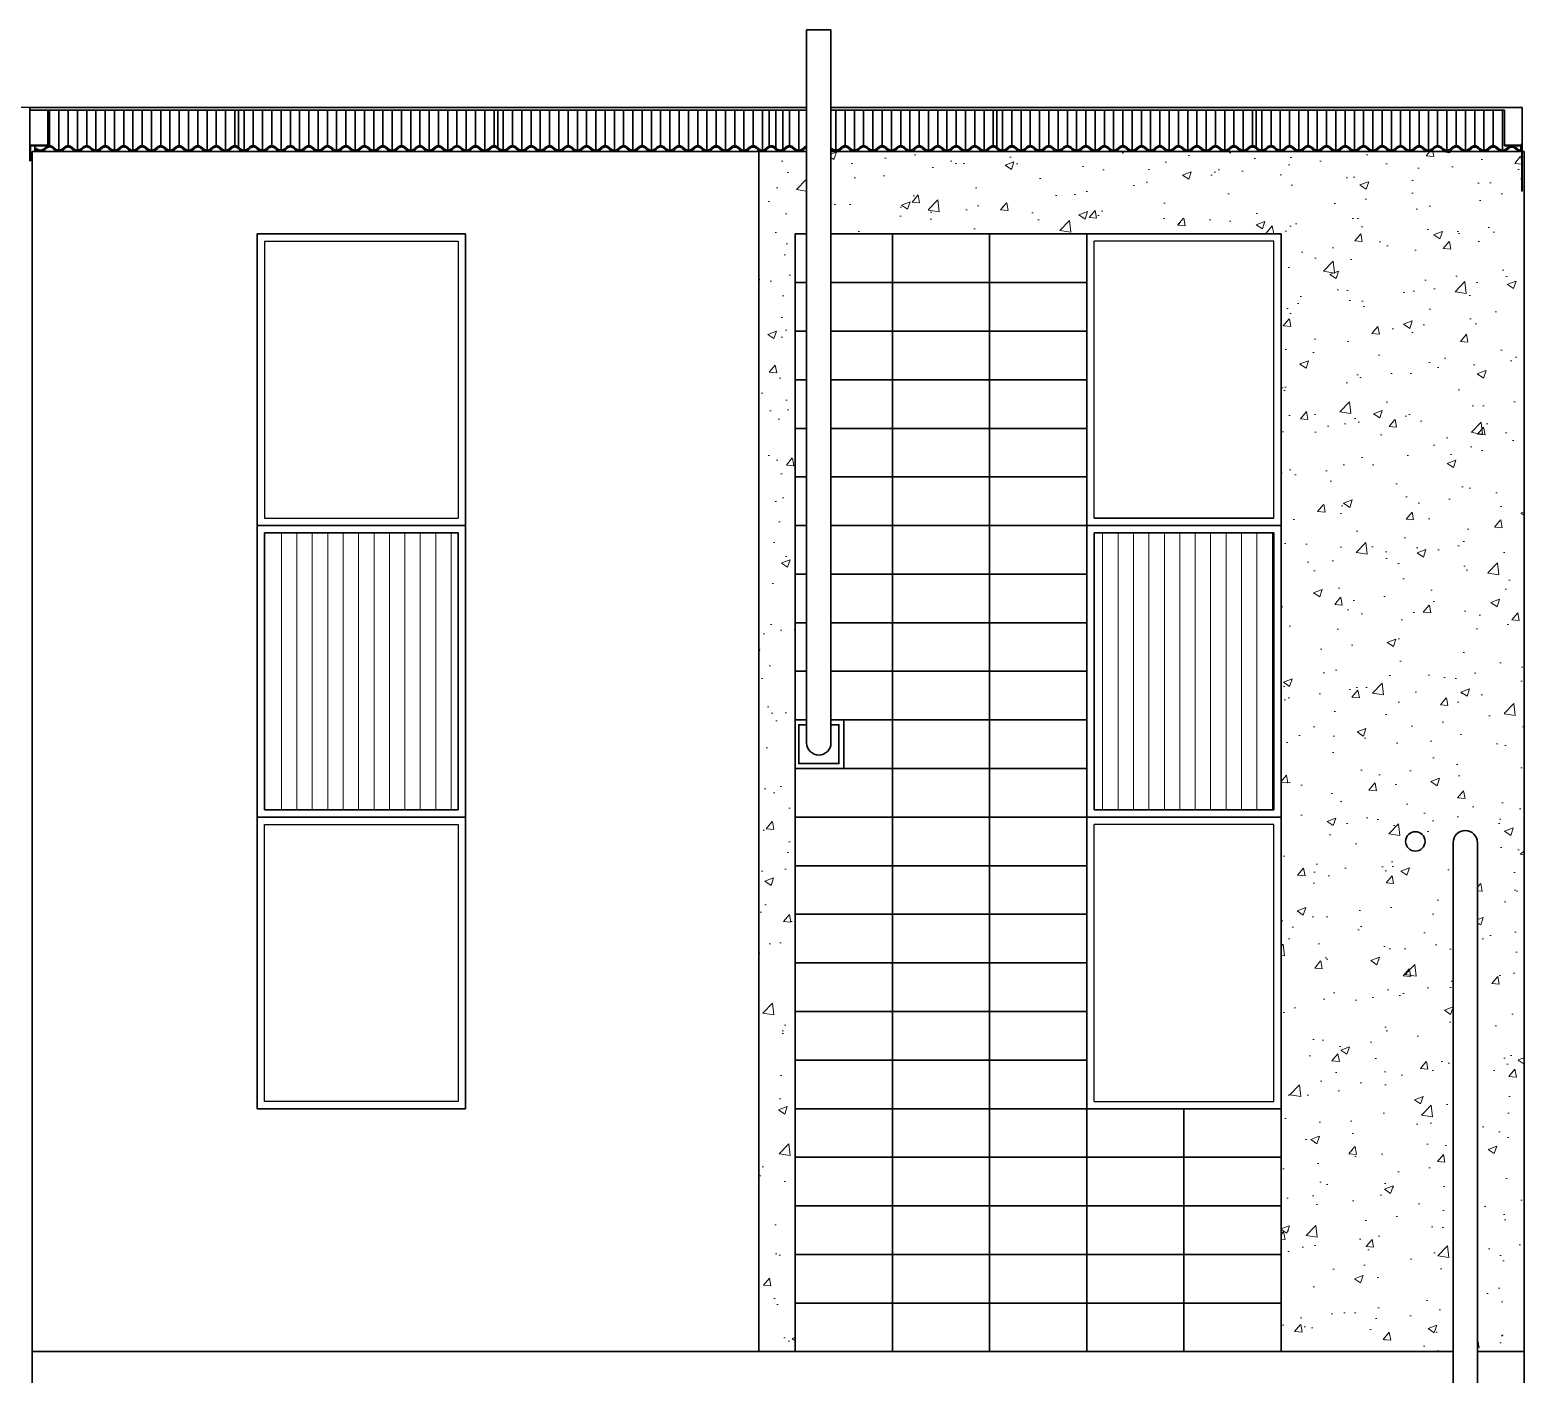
# Model space of a CAD drawing. Header units: metres. Extents: x -90 to 10476, y -9 to 23.
# Drawn here: x -41.54 to -35.39, y -5.54 to -0.01 of the extents above; entities that cross this region are included whole.
import ezdxf

# ---------------------------------------------------------------- set-up
doc = ezdxf.new("R2010")
doc.units = ezdxf.units.M
doc.header["$LTSCALE"] = 5
doc.header["$MEASUREMENT"] = 0
for name, color, linetype, lineweight in [('A-ANNO-NOTE', 7, 'Continuous', 35), ('A-ELEV-MBE1', 7, 'Continuous', 35), ('A-ELEV-PATT', 255, 'Continuous', 18), ('A-GLAZ-FULL', 4, 'Continuous', 25), ('A-SECT-MCUT', 7, 'Continuous', 35)]:
    doc.layers.add(name, color=color, linetype=linetype, lineweight=lineweight)
doc.layers.add('quote', color=3, linetype='Continuous')

msp = doc.modelspace()

# ---------------------------------------------------------------- hatches: boundary and pattern name
at = {"layer": 'A-ELEV-PATT'}
h = msp.add_hatch(dxfattribs=at)
h.set_pattern_fill('AR-CONC', color=256, scale=0.002, angle=180, style=0)
h.set_pattern_definition([(50, (-56.80757, -71.2479), (0.3643693, -0.0318782), [0.0381, -0.4191]), (355, (-56.80757, -71.2479), (-0.0704857, 0.3821133), [0.03048, -0.33528]), (100.451, (-56.7772, -71.25055), (0.293885, 0.3502334), [0.03238, -0.35618]), (46.1842, (-56.80757, -71.1463), (0.542158, -0.0840847), [0.05715, -0.62865]), (96.6356, (-56.7624, -71.1533), (0.4748085, 0.494851), [0.04857, -0.53427]), (351.184, (-56.8076, -71.1463), (0.474809, 0.4948502), [0.04572, -0.50292]), (21, (-56.75677, -71.1717), (0.3032298, -0.204531), [0.0381, -0.4191]), (326, (-56.75677, -71.1717), (0.123604, 0.368376), [0.03048, -0.33528]), (71.4514, (-56.7315, -71.18873), (0.426833, 0.1638457), [0.03238, -0.35618]), (37.5, (-56.80757, -71.24789), (0.0061772, 0.16911008), [0, -0.331216, 0, -0.34036, 0, -0.33655]), (7.5, (-56.80757, -71.24789), (0.13363933, 0.20036115), [0, -0.194056, 0, -0.323596, 0, -0.12827]), (327.5, (-56.92086, -71.24789), (0.2711812, -0.0114575), [0, -0.127, 0, -0.39624, 0, -0.52578]), (317.5, (-56.97166, -71.2479), (0.2962584, 0.050853), [0, -0.1651, 0, -0.263144, 0, -0.37338])])
h.paths.add_polyline_path([(-38.393, -1.2504), (-38.393, -1.0504), (-38.393, -0.8504), (-38.3456, -0.8504), (-38.3456, -0.5104), (-38.543, -0.5104), (-38.543, -0.5269), (-38.543, -5.4504), (-38.393, -5.4504), (-38.393, -5.2504), (-38.393, -5.0504), (-38.393, -4.8504), (-38.393, -4.6504), (-38.393, -4.4504), (-38.393, -4.2504), (-38.393, -4.0504), (-38.393, -3.8504), (-38.393, -3.6504), (-38.393, -3.4504), (-38.393, -3.2504), (-38.393, -3.0504), (-38.393, -2.8504), (-38.393, -2.6504), (-38.393, -2.4504), (-38.393, -2.2504), (-38.393, -2.0504), (-38.393, -1.8504), (-38.393, -1.6504), (-38.393, -1.4504)])
h.paths.add_polyline_path([(-35.393, -0.6522), (-35.393, -0.5104), (-38.2456, -0.5104), (-38.2456, -0.8504), (-37.993, -0.8504), (-37.593, -0.8504), (-37.193, -0.8504), (-36.693, -0.8504), (-36.393, -0.8504), (-36.393, -2.0504), (-36.393, -3.3004), (-36.393, -4.4504), (-36.393, -4.6504), (-36.393, -4.8504), (-36.393, -5.0504), (-36.393, -5.2504), (-36.393, -5.4504), (-35.6853, -5.4504), (-35.6853, -3.3057), (-35.5853, -3.3057), (-35.5853, -5.4504), (-35.393, -5.4504)])
h.paths.add_polyline_path([(-35.8005, -3.3504, -1), (-35.8805, -3.3504, -1)], flags=16)
h = msp.add_hatch(dxfattribs=at)
h.set_pattern_fill('ANSI31', color=256, scale=0.02, angle=405, style=0)
h.set_pattern_definition([(90, (-60.19202, -59.77164), (-0.0635, 4e-17), [])])
h.paths.add_polyline_path([(-40.5424, -3.2204), (-40.1024, -3.2204), (-39.8024, -3.2204), (-39.8024, -2.0804), (-40.102, -2.0804), (-40.5424, -2.0804)])
h = msp.add_hatch(dxfattribs=at)
h.set_pattern_fill('ANSI31', color=256, scale=0.02, angle=405, style=0)
h.set_pattern_definition([(90, (-56.812573, -59.77164), (-0.0635, 4e-17), [])])
h.paths.add_polyline_path([(-37.163, -3.2204), (-36.723, -3.2204), (-36.423, -3.2204), (-36.423, -2.0804), (-36.7226, -2.0804), (-37.163, -2.0804)])

# ---------------------------------------------------------------- linework, layer by layer
at = {"layer": 'A-ANNO-NOTE'}
for p, q in [((-38.5655, -0.3409), (-38.5654, -0.4874)), ((-38.5275, -0.3409), (-38.5275, -0.5054)), ((-38.4997, -0.3409), (-38.4997, -0.4885)), ((-41.522, -0.5104), (-41.522, -0.4873)), ((-41.5423, -0.5494), (-41.5398, -0.5494)), ((-41.533, -5.4504), (-41.533, -0.5104)), ((-41.522, -0.4994), (-41.5181, -0.4963)), ((-40.6069, -2.0504), (-40.6069, -0.8504)), ((-40.6069, -0.8504), (-39.7499, -0.8504)), ((-39.7499, -0.8504), (-39.7499, -2.0504)), ((-39.7499, -2.0504), (-40.6069, -2.0504)), ((-40.6069, -2.0504), (-40.6069, -3.2504)), ((-40.5769, -2.0804), (-39.7799, -2.0804)), ((-40.5769, -3.2204), (-40.5769, -2.0804)), ((-39.7799, -2.0804), (-39.7799, -3.2204)), ((-39.7499, -2.0504), (-39.7499, -3.2504)), ((-40.6069, -3.2504), (-39.7499, -3.2504)), ((-40.6069, -4.4504), (-40.6069, -3.2504)), ((-39.7799, -3.2204), (-40.5769, -3.2204)), ((-39.7499, -3.2504), (-39.7499, -4.4504)), ((-39.7499, -4.4504), (-40.6069, -4.4504))]:
    msp.add_line(p, q, dxfattribs=at)
at = {"layer": 'A-ELEV-MBE1'}
for p, q in [((-38.3456, -0.0104), (-38.2456, -0.0104)), ((-38.3456, -0.0104), (-38.3456, -2.945)), ((-38.2456, -0.0104), (-38.2456, -2.945)), ((-41.4688, -0.3304), (-41.5423, -0.3304)), ((-41.5423, -0.5494), (-41.5423, -0.3304)), ((-41.5423, -0.3409), (-38.472, -0.3409)), ((-41.4688, -0.3304), (-38.619, -0.3304)), ((-41.4688, -0.4873), (-41.4688, -0.3409)), ((-41.461, -0.4873), (-41.461, -0.3409)), ((-41.4229, -0.5053), (-41.4229, -0.3409)), ((-41.3848, -0.4872), (-41.3848, -0.3409)), ((-41.3467, -0.5053), (-41.3467, -0.3409)), ((-41.3086, -0.4873), (-41.3086, -0.3409)), ((-41.2705, -0.5054), (-41.2705, -0.3409)), ((-41.2324, -0.4873), (-41.2324, -0.3409)), ((-41.1943, -0.5054), (-41.1943, -0.3409)), ((-41.1562, -0.4873), (-41.1562, -0.3409)), ((-41.1181, -0.5054), (-41.1181, -0.3409)), ((-41.08, -0.4873), (-41.08, -0.3409)), ((-41.0419, -0.5054), (-41.0419, -0.3409)), ((-41.0038, -0.4873), (-41.0038, -0.3409)), ((-40.9657, -0.5054), (-40.9657, -0.3409)), ((-40.9276, -0.4873), (-40.9276, -0.3409)), ((-40.8895, -0.5054), (-40.8895, -0.3409)), ((-40.8514, -0.4874), (-40.8514, -0.3409)), ((-40.8133, -0.5054), (-40.8133, -0.3409)), ((-40.7752, -0.4873), (-40.7752, -0.3409)), ((-40.7371, -0.5054), (-40.7371, -0.3409)), ((-40.699, -0.4873), (-40.699, -0.3409)), ((-40.6838, -0.4995), (-40.6838, -0.3409)), ((-40.6609, -0.5054), (-40.6609, -0.3409)), ((-40.6228, -0.4873), (-40.6228, -0.3409)), ((-40.6228, -0.4874), (-40.6228, -0.3582)), ((-40.5847, -0.5054), (-40.5847, -0.3409)), ((-40.5847, -0.5054), (-40.5847, -0.3582)), ((-40.5466, -0.4873), (-40.5466, -0.3409)), ((-40.5085, -0.5054), (-40.5085, -0.3409)), ((-40.4704, -0.4873), (-40.4704, -0.3409)), ((-40.4323, -0.5054), (-40.4323, -0.3409)), ((-40.3942, -0.4873), (-40.3942, -0.3409)), ((-40.3561, -0.5054), (-40.3561, -0.3409)), ((-40.318, -0.4873), (-40.318, -0.3409)), ((-40.2799, -0.5053), (-40.2799, -0.3409)), ((-40.2418, -0.4873), (-40.2418, -0.3409)), ((-40.2037, -0.5053), (-40.2037, -0.3409)), ((-40.1656, -0.4873), (-40.1656, -0.3409)), ((-40.1275, -0.5053), (-40.1275, -0.3409)), ((-40.0894, -0.4873), (-40.0894, -0.3409)), ((-40.0513, -0.5053), (-40.0513, -0.3409)), ((-40.0132, -0.4873), (-40.0132, -0.3409)), ((-39.9751, -0.5054), (-39.9751, -0.3409)), ((-39.937, -0.4874), (-39.937, -0.3409)), ((-39.8989, -0.5054), (-39.8989, -0.3409)), ((-39.8608, -0.4874), (-39.8608, -0.3409)), ((-39.8227, -0.5053), (-39.8227, -0.3409)), ((-39.7846, -0.4873), (-39.7846, -0.3409)), ((-39.7465, -0.5054), (-39.7465, -0.3409)), ((-39.7084, -0.4874), (-39.7084, -0.3409)), ((-39.6703, -0.5054), (-39.6703, -0.3409)), ((-39.6322, -0.4874), (-39.6322, -0.3409)), ((-39.617, -0.4995), (-39.617, -0.3409)), ((-39.5941, -0.5054), (-39.5941, -0.3409)), ((-39.556, -0.4873), (-39.556, -0.3409)), ((-39.5179, -0.5053), (-39.5179, -0.3409)), ((-39.4798, -0.4873), (-39.4798, -0.3409)), ((-39.4417, -0.5053), (-39.4417, -0.3409)), ((-39.4036, -0.4873), (-39.4036, -0.3409)), ((-39.3655, -0.5053), (-39.3655, -0.3409)), ((-39.3274, -0.4873), (-39.3274, -0.3409)), ((-39.2893, -0.5053), (-39.2893, -0.3409)), ((-39.2512, -0.4873), (-39.2512, -0.3409)), ((-39.2131, -0.5053), (-39.2131, -0.3409)), ((-39.175, -0.4873), (-39.175, -0.3409)), ((-39.1369, -0.5053), (-39.1369, -0.3409)), ((-39.0988, -0.4873), (-39.0988, -0.3409)), ((-39.0607, -0.5053), (-39.0607, -0.3409)), ((-39.0226, -0.4873), (-39.0226, -0.3409)), ((-38.9845, -0.5053), (-38.9845, -0.3409)), ((-38.9464, -0.4873), (-38.9464, -0.3409)), ((-38.9083, -0.5054), (-38.9083, -0.3409)), ((-38.8702, -0.4874), (-38.8702, -0.3409)), ((-38.8321, -0.5054), (-38.8321, -0.3409)), ((-38.794, -0.4874), (-38.794, -0.3409)), ((-38.7559, -0.5053), (-38.7559, -0.3409)), ((-38.7178, -0.4873), (-38.7178, -0.3409)), ((-38.6797, -0.5054), (-38.6797, -0.3409)), ((-38.6416, -0.4874), (-38.6416, -0.3409)), ((-38.619, -0.3304), (-38.5455, -0.3304)), ((-38.6035, -0.5054), (-38.6035, -0.3409)), ((-38.472, -0.3304), (-38.5455, -0.3304)), ((-38.482, -0.3304), (-38.3456, -0.3304)), ((-38.472, -0.3409), (-38.3456, -0.3409)), ((-38.472, -0.4963), (-38.472, -0.3409)), ((-38.4439, -0.5031), (-38.4439, -0.3409)), ((-38.4158, -0.4873), (-38.4158, -0.3409)), ((-38.3777, -0.5054), (-38.3777, -0.3409)), ((-38.2456, -0.3304), (-35.474, -0.3304)), ((-38.2456, -0.3409), (-35.474, -0.3409)), ((-38.2253, -0.5054), (-38.2253, -0.3409)), ((-38.1872, -0.4873), (-38.1872, -0.3409)), ((-38.1491, -0.5054), (-38.1491, -0.3409)), ((-38.111, -0.4873), (-38.111, -0.3409)), ((-38.0729, -0.5054), (-38.0729, -0.3409)), ((-38.0348, -0.4873), (-38.0348, -0.3409)), ((-37.9967, -0.5054), (-37.9967, -0.3409)), ((-37.9586, -0.4873), (-37.9586, -0.3409)), ((-37.9205, -0.5054), (-37.9205, -0.3409)), ((-37.8824, -0.4873), (-37.8824, -0.3409)), ((-37.8443, -0.5054), (-37.8443, -0.3409)), ((-37.8062, -0.4873), (-37.8062, -0.3409)), ((-37.7681, -0.5054), (-37.7681, -0.3409)), ((-37.73, -0.4874), (-37.73, -0.3409)), ((-37.6919, -0.5054), (-37.6919, -0.3409)), ((-37.6538, -0.4873), (-37.6538, -0.3409)), ((-37.6157, -0.5054), (-37.6157, -0.3409)), ((-37.5776, -0.4873), (-37.5776, -0.3409)), ((-37.5624, -0.4995), (-37.5624, -0.3409)), ((-37.5395, -0.5054), (-37.5395, -0.3409)), ((-37.5014, -0.4873), (-37.5014, -0.3409)), ((-37.5014, -0.4874), (-37.5014, -0.3582)), ((-37.4633, -0.5054), (-37.4633, -0.3409)), ((-37.4633, -0.5054), (-37.4633, -0.3582)), ((-37.4252, -0.4873), (-37.4252, -0.3409)), ((-37.3871, -0.5054), (-37.3871, -0.3409)), ((-37.349, -0.4873), (-37.349, -0.3409)), ((-37.3109, -0.5054), (-37.3109, -0.3409)), ((-37.2728, -0.4873), (-37.2728, -0.3409)), ((-37.2347, -0.5054), (-37.2347, -0.3409)), ((-37.1966, -0.4873), (-37.1966, -0.3409)), ((-37.1585, -0.5053), (-37.1585, -0.3409)), ((-37.1204, -0.4873), (-37.1204, -0.3409)), ((-37.0823, -0.5053), (-37.0823, -0.3409)), ((-37.0442, -0.4873), (-37.0442, -0.3409)), ((-37.0061, -0.5053), (-37.0061, -0.3409)), ((-36.968, -0.4873), (-36.968, -0.3409)), ((-36.9299, -0.5053), (-36.9299, -0.3409)), ((-36.8918, -0.4873), (-36.8918, -0.3409)), ((-36.8537, -0.5054), (-36.8537, -0.3409)), ((-36.8156, -0.4874), (-36.8156, -0.3409)), ((-36.7775, -0.5054), (-36.7775, -0.3409)), ((-36.7394, -0.4874), (-36.7394, -0.3409)), ((-36.7013, -0.5053), (-36.7013, -0.3409)), ((-36.6632, -0.4873), (-36.6632, -0.3409)), ((-36.6251, -0.5054), (-36.6251, -0.3409)), ((-36.587, -0.4874), (-36.587, -0.3409)), ((-36.5489, -0.5054), (-36.5489, -0.3409)), ((-36.5108, -0.4874), (-36.5108, -0.3409)), ((-36.4956, -0.4995), (-36.4956, -0.3409)), ((-36.4727, -0.5054), (-36.4727, -0.3409)), ((-36.4346, -0.4873), (-36.4346, -0.3409)), ((-36.3965, -0.5053), (-36.3965, -0.3409)), ((-36.3584, -0.4873), (-36.3584, -0.3409)), ((-36.3203, -0.5053), (-36.3203, -0.3409)), ((-36.2822, -0.4873), (-36.2822, -0.3409)), ((-36.2441, -0.5053), (-36.2441, -0.3409)), ((-36.206, -0.4873), (-36.206, -0.3409)), ((-36.1679, -0.5053), (-36.1679, -0.3409)), ((-36.1298, -0.4873), (-36.1298, -0.3409)), ((-36.0917, -0.5053), (-36.0917, -0.3409)), ((-36.0536, -0.4873), (-36.0536, -0.3409)), ((-36.0155, -0.5053), (-36.0155, -0.3409)), ((-35.9774, -0.4873), (-35.9774, -0.3409)), ((-35.9393, -0.5053), (-35.9393, -0.3409)), ((-35.9012, -0.4873), (-35.9012, -0.3409)), ((-35.8631, -0.5053), (-35.8631, -0.3409)), ((-35.825, -0.4873), (-35.825, -0.3409)), ((-35.7869, -0.5054), (-35.7869, -0.3409)), ((-35.7488, -0.4874), (-35.7488, -0.3409)), ((-35.7107, -0.5054), (-35.7107, -0.3409)), ((-35.6726, -0.4874), (-35.6726, -0.3409)), ((-35.6345, -0.5053), (-35.6345, -0.3409)), ((-35.5964, -0.4873), (-35.5964, -0.3409)), ((-35.5583, -0.5054), (-35.5583, -0.3409)), ((-35.5202, -0.4874), (-35.5202, -0.3409)), ((-35.4821, -0.5054), (-35.4821, -0.3409)), ((-35.474, -0.3304), (-35.4005, -0.3304)), ((-35.474, -0.4873), (-35.474, -0.3409)), ((-35.4005, -0.6748), (-35.4005, -0.3304)), ((-40.6609, -0.5054), (-40.6609, -0.3708)), ((-39.5941, -0.5053), (-39.5941, -0.3707)), ((-37.5395, -0.5054), (-37.5395, -0.3708)), ((-36.4727, -0.5053), (-36.4727, -0.3707)), ((-41.4688, -0.4848), (-41.5423, -0.4848)), ((-41.5398, -0.4873), (-41.5398, -0.5494)), ((-41.4788, -0.4873), (-41.5398, -0.4873)), ((-41.4788, -0.4873), (-41.4688, -0.4873)), ((-35.474, -0.4848), (-35.4005, -0.4848)), ((-35.474, -0.4873), (-35.403, -0.4873)), ((-35.4059, -0.5054), (-35.4059, -0.4873)), ((-35.403, -0.6748), (-35.403, -0.4773)), ((-41.3906, -0.5104), (-41.533, -0.5104)), ((-41.3906, -0.5104), (-41.533, -0.5104)), ((-38.543, -0.5104), (-41.3906, -0.5104)), ((-38.543, -0.5104), (-41.3906, -0.5104)), ((-38.543, -0.5104), (-41.3906, -0.5104)), ((-38.543, -0.5104), (-41.3906, -0.5104)), ((-40.6799, -0.4963), (-40.6838, -0.4994)), ((-40.5656, -0.4964), (-40.5618, -0.4996)), ((-39.6132, -0.4963), (-39.617, -0.4994)), ((-39.575, -0.4964), (-39.5712, -0.4996)), ((-38.3456, -0.5104), (-38.543, -0.5104)), ((-38.3456, -0.5104), (-38.543, -0.5104)), ((-35.393, -0.5104), (-38.2456, -0.5104)), ((-35.393, -0.5104), (-38.2456, -0.5104)), ((-35.403, -0.5104), (-38.2456, -0.5104)), ((-35.403, -0.5104), (-38.2456, -0.5104)), ((-37.5585, -0.4963), (-37.5624, -0.4994)), ((-37.4442, -0.4964), (-37.4404, -0.4996)), ((-36.4917, -0.4963), (-36.4956, -0.4994)), ((-36.4536, -0.4964), (-36.4498, -0.4996)), ((-35.4005, -0.6748), (-35.403, -0.6748)), ((-38.3456, -0.8504), (-38.393, -0.8504)), ((-38.3456, -0.8504), (-38.393, -0.8504)), ((-36.393, -0.8504), (-38.2456, -0.8504)), ((-37.193, -2.0504), (-37.193, -0.8504)), ((-36.693, -0.8504), (-37.193, -0.8504)), ((-37.193, -0.8504), (-36.693, -0.8504)), ((-36.693, -0.8504), (-36.393, -0.8504)), ((-36.393, -0.8504), (-36.693, -0.8504)), ((-36.393, -0.8504), (-36.393, -5.4504)), ((-36.393, -2.0504), (-36.393, -0.8504)), ((-38.393, -1.0504), (-38.393, -5.4504)), ((-38.3456, -1.0504), (-38.393, -1.0504)), ((-38.3456, -1.0504), (-38.393, -1.0504)), ((-37.193, -2.081), (-37.193, -1.0504)), ((-37.163, -2.0204), (-36.423, -2.0204)), ((-36.693, -2.0504), (-37.193, -2.0504)), ((-36.693, -2.0504), (-37.193, -2.0504)), ((-37.193, -3.3004), (-37.193, -2.081)), ((-37.1926, -2.0504), (-36.6926, -2.0504)), ((-37.163, -3.2204), (-37.163, -2.0804)), ((-37.163, -2.0804), (-36.7226, -2.0804)), ((-36.423, -2.0804), (-36.7226, -2.0804)), ((-36.693, -2.0504), (-36.393, -2.0504)), ((-36.693, -2.0504), (-36.393, -2.0504)), ((-36.393, -2.0504), (-36.6926, -2.0504)), ((-36.423, -3.2204), (-36.423, -2.0804)), ((-36.393, -3.3004), (-36.393, -2.0504)), ((-37.193, -3.2504), (-36.693, -3.2504)), ((-36.693, -3.2504), (-37.193, -3.2504)), ((-36.723, -3.2204), (-37.163, -3.2204)), ((-36.723, -3.2204), (-36.423, -3.2204)), ((-36.393, -3.2504), (-36.693, -3.2504)), ((-36.693, -3.2504), (-36.393, -3.2504)), ((-37.193, -4.4504), (-37.193, -3.3004)), ((-36.393, -4.4504), (-36.393, -3.3004)), ((-35.6853, -3.3557), (-35.6853, -7.9904)), ((-35.5853, -3.3557), (-35.5853, -7.9904)), ((-36.693, -4.4504), (-37.193, -4.4504)), ((-36.693, -4.4504), (-36.393, -4.4504)), ((-41.533, -5.4504), (-38.543, -5.4504))]:
    msp.add_line(p, q, dxfattribs=at)
for points in [[(-38.3456, -0.8504), (-38.393, -0.8504), (-38.393, -1.0504), (-38.3456, -1.0504)], [(-38.2456, -1.0504), (-37.993, -1.0504), (-37.993, -0.8504), (-38.2456, -0.8504)], [(-38.3456, -1.0504), (-38.393, -1.0504), (-38.393, -1.2504), (-38.3456, -1.2504)], [(-38.2456, -1.2504), (-37.993, -1.2504), (-37.993, -1.0504), (-38.2456, -1.0504)], [(-38.3456, -1.2504), (-38.393, -1.2504), (-38.393, -1.4504), (-38.3456, -1.4504)], [(-38.2456, -1.4504), (-37.993, -1.4504), (-37.993, -1.2504), (-38.2456, -1.2504)], [(-38.3456, -1.4504), (-38.393, -1.4504), (-38.393, -1.6504), (-38.3456, -1.6504)], [(-38.2456, -1.6504), (-37.993, -1.6504), (-37.993, -1.4504), (-38.2456, -1.4504)], [(-38.3456, -1.6504), (-38.393, -1.6504), (-38.393, -1.8504), (-38.3456, -1.8504)], [(-38.2456, -1.8504), (-37.993, -1.8504), (-37.993, -1.6504), (-38.2456, -1.6504)], [(-38.3456, -1.8504), (-38.393, -1.8504), (-38.393, -2.0504), (-38.3456, -2.0504)], [(-38.2456, -2.0504), (-37.993, -2.0504), (-37.993, -1.8504), (-38.2456, -1.8504)], [(-38.3456, -2.0504), (-38.393, -2.0504), (-38.393, -2.2504), (-38.3456, -2.2504)], [(-38.2456, -2.2504), (-37.993, -2.2504), (-37.993, -2.0504), (-38.2456, -2.0504)], [(-38.3456, -2.2504), (-38.393, -2.2504), (-38.393, -2.4504), (-38.3456, -2.4504)], [(-38.2456, -2.4504), (-37.993, -2.4504), (-37.993, -2.2504), (-38.2456, -2.2504)], [(-38.3456, -2.4504), (-38.393, -2.4504), (-38.393, -2.6504), (-38.3456, -2.6504)], [(-38.2456, -2.6504), (-37.993, -2.6504), (-37.993, -2.4504), (-38.2456, -2.4504)], [(-38.3456, -2.6504), (-38.393, -2.6504), (-38.393, -2.8504), (-38.3456, -2.8504)], [(-38.2456, -2.8504), (-37.993, -2.8504), (-37.993, -2.6504), (-38.2456, -2.6504)], [(-38.3456, -2.8504), (-38.393, -2.8504), (-38.393, -3.0504), (-37.993, -3.0504), (-37.993, -2.8504), (-38.2456, -2.8504)], [(-38.3456, -2.8704), (-38.378, -2.8704), (-38.378, -3.0304), (-38.213, -3.0304), (-38.213, -2.8704), (-38.2456, -2.8704)], [(-35.6853, -5.4504), (-38.543, -5.4504)], [(-35.393, -5.4504), (-35.5853, -5.4504)]]:
    msp.add_lwpolyline(points, dxfattribs=at)
for points in [[(-37.593, -0.8504), (-37.993, -0.8504), (-37.993, -1.0504), (-37.593, -1.0504)], [(-37.193, -0.8504), (-37.593, -0.8504), (-37.593, -1.0504), (-37.193, -1.0504)], [(-37.593, -1.0504), (-37.993, -1.0504), (-37.993, -1.2504), (-37.593, -1.2504)], [(-37.193, -1.0504), (-37.593, -1.0504), (-37.593, -1.2504), (-37.193, -1.2504)], [(-37.593, -1.2504), (-37.993, -1.2504), (-37.993, -1.4504), (-37.593, -1.4504)], [(-37.193, -1.2504), (-37.593, -1.2504), (-37.593, -1.4504), (-37.193, -1.4504)], [(-37.593, -1.4504), (-37.993, -1.4504), (-37.993, -1.6504), (-37.593, -1.6504)], [(-37.193, -1.4504), (-37.593, -1.4504), (-37.593, -1.6504), (-37.193, -1.6504)], [(-37.593, -1.6504), (-37.993, -1.6504), (-37.993, -1.8504), (-37.593, -1.8504)], [(-37.193, -1.6504), (-37.593, -1.6504), (-37.593, -1.8504), (-37.193, -1.8504)], [(-37.593, -1.8504), (-37.993, -1.8504), (-37.993, -2.0504), (-37.593, -2.0504)], [(-37.193, -1.8504), (-37.593, -1.8504), (-37.593, -2.0504), (-37.193, -2.0504)], [(-37.593, -2.0504), (-37.993, -2.0504), (-37.993, -2.2504), (-37.593, -2.2504)], [(-37.193, -2.0504), (-37.593, -2.0504), (-37.593, -2.2504), (-37.193, -2.2504)], [(-37.593, -2.2504), (-37.993, -2.2504), (-37.993, -2.4504), (-37.593, -2.4504)], [(-37.193, -2.2504), (-37.593, -2.2504), (-37.593, -2.4504), (-37.193, -2.4504)], [(-37.593, -2.4504), (-37.993, -2.4504), (-37.993, -2.6504), (-37.593, -2.6504)], [(-37.193, -2.4504), (-37.593, -2.4504), (-37.593, -2.6504), (-37.193, -2.6504)], [(-37.593, -2.6504), (-37.993, -2.6504), (-37.993, -2.8504), (-37.593, -2.8504)], [(-37.193, -2.6504), (-37.593, -2.6504), (-37.593, -2.8504), (-37.193, -2.8504)], [(-38.193, -3.0504), (-37.993, -3.0504), (-37.993, -2.8504), (-38.193, -2.8504)], [(-37.593, -2.8504), (-37.993, -2.8504), (-37.993, -3.0504), (-37.593, -3.0504)], [(-37.193, -2.8504), (-37.593, -2.8504), (-37.593, -3.0504), (-37.193, -3.0504)], [(-37.993, -3.0504), (-38.393, -3.0504), (-38.393, -3.2504), (-37.993, -3.2504)], [(-37.593, -3.0504), (-37.993, -3.0504), (-37.993, -3.2504), (-37.593, -3.2504)], [(-37.193, -3.0504), (-37.593, -3.0504), (-37.593, -3.2504), (-37.193, -3.2504)], [(-37.993, -3.2504), (-38.393, -3.2504), (-38.393, -3.4504), (-37.993, -3.4504)], [(-37.593, -3.2504), (-37.993, -3.2504), (-37.993, -3.4504), (-37.593, -3.4504)], [(-37.193, -3.2504), (-37.593, -3.2504), (-37.593, -3.4504), (-37.193, -3.4504)], [(-37.993, -3.4504), (-38.393, -3.4504), (-38.393, -3.6504), (-37.993, -3.6504)], [(-37.593, -3.4504), (-37.993, -3.4504), (-37.993, -3.6504), (-37.593, -3.6504)], [(-37.193, -3.4504), (-37.593, -3.4504), (-37.593, -3.6504), (-37.193, -3.6504)], [(-37.993, -3.6504), (-38.393, -3.6504), (-38.393, -3.8504), (-37.993, -3.8504)], [(-37.593, -3.6504), (-37.993, -3.6504), (-37.993, -3.8504), (-37.593, -3.8504)], [(-37.193, -3.6504), (-37.593, -3.6504), (-37.593, -3.8504), (-37.193, -3.8504)], [(-37.993, -3.8504), (-38.393, -3.8504), (-38.393, -4.0504), (-37.993, -4.0504)], [(-37.593, -3.8504), (-37.993, -3.8504), (-37.993, -4.0504), (-37.593, -4.0504)], [(-37.193, -3.8504), (-37.593, -3.8504), (-37.593, -4.0504), (-37.193, -4.0504)], [(-37.993, -4.0504), (-38.393, -4.0504), (-38.393, -4.2504), (-37.993, -4.2504)], [(-37.593, -4.0504), (-37.993, -4.0504), (-37.993, -4.2504), (-37.593, -4.2504)], [(-37.193, -4.0504), (-37.593, -4.0504), (-37.593, -4.2504), (-37.193, -4.2504)], [(-37.993, -4.2504), (-38.393, -4.2504), (-38.393, -4.4504), (-37.993, -4.4504)], [(-37.593, -4.2504), (-37.993, -4.2504), (-37.993, -4.4504), (-37.593, -4.4504)], [(-37.193, -4.2504), (-37.593, -4.2504), (-37.593, -4.4504), (-37.193, -4.4504)], [(-37.993, -4.4504), (-38.393, -4.4504), (-38.393, -4.6504), (-37.993, -4.6504)], [(-37.593, -4.4504), (-37.993, -4.4504), (-37.993, -4.6504), (-37.593, -4.6504)], [(-37.193, -4.4504), (-37.593, -4.4504), (-37.593, -4.6504), (-37.193, -4.6504)], [(-36.793, -4.4504), (-37.193, -4.4504), (-37.193, -4.6504), (-36.793, -4.6504)], [(-36.393, -4.4504), (-36.793, -4.4504), (-36.793, -4.6504), (-36.393, -4.6504)], [(-37.993, -4.6504), (-38.393, -4.6504), (-38.393, -4.8504), (-37.993, -4.8504)], [(-37.593, -4.6504), (-37.993, -4.6504), (-37.993, -4.8504), (-37.593, -4.8504)], [(-37.193, -4.6504), (-37.593, -4.6504), (-37.593, -4.8504), (-37.193, -4.8504)], [(-36.793, -4.6504), (-37.193, -4.6504), (-37.193, -4.8504), (-36.793, -4.8504)], [(-36.393, -4.6504), (-36.793, -4.6504), (-36.793, -4.8504), (-36.393, -4.8504)], [(-37.993, -4.8504), (-38.393, -4.8504), (-38.393, -5.0504), (-37.993, -5.0504)], [(-37.593, -4.8504), (-37.993, -4.8504), (-37.993, -5.0504), (-37.593, -5.0504)], [(-37.193, -4.8504), (-37.593, -4.8504), (-37.593, -5.0504), (-37.193, -5.0504)], [(-36.793, -4.8504), (-37.193, -4.8504), (-37.193, -5.0504), (-36.793, -5.0504)], [(-36.393, -4.8504), (-36.793, -4.8504), (-36.793, -5.0504), (-36.393, -5.0504)], [(-37.993, -5.0504), (-38.393, -5.0504), (-38.393, -5.2504), (-37.993, -5.2504)], [(-37.593, -5.0504), (-37.993, -5.0504), (-37.993, -5.2504), (-37.593, -5.2504)], [(-37.193, -5.0504), (-37.593, -5.0504), (-37.593, -5.2504), (-37.193, -5.2504)], [(-36.793, -5.0504), (-37.193, -5.0504), (-37.193, -5.2504), (-36.793, -5.2504)], [(-36.393, -5.0504), (-36.793, -5.0504), (-36.793, -5.2504), (-36.393, -5.2504)], [(-37.993, -5.2504), (-38.393, -5.2504), (-38.393, -5.4504), (-37.993, -5.4504)], [(-37.593, -5.2504), (-37.993, -5.2504), (-37.993, -5.4504), (-37.593, -5.4504)], [(-37.193, -5.2504), (-37.593, -5.2504), (-37.593, -5.4504), (-37.193, -5.4504)], [(-36.793, -5.2504), (-37.193, -5.2504), (-37.193, -5.4504), (-36.793, -5.4504)], [(-36.393, -5.2504), (-36.793, -5.2504), (-36.793, -5.4504), (-36.393, -5.4504)]]:
    msp.add_lwpolyline(points, close=True, dxfattribs=at)
msp.add_circle((-35.8405, -3.3504), 0.04, dxfattribs=at)
for centre, radius, start, end in [((-41.461, -0.5119), 0.0247, 39.41619, 140.56807), ((-41.3848, -0.5119), 0.0247, 39.41619, 140.56807), ((-41.3086, -0.512), 0.0247, 39.41619, 140.56807), ((-41.2324, -0.512), 0.0247, 39.41619, 140.56807), ((-41.1562, -0.512), 0.0247, 39.41619, 140.56807), ((-41.08, -0.512), 0.0247, 39.41619, 140.56807), ((-41.0038, -0.512), 0.0247, 39.41619, 140.56807), ((-40.9276, -0.512), 0.0247, 39.41619, 140.56807), ((-40.8514, -0.512), 0.0247, 39.41619, 140.56807), ((-40.7752, -0.512), 0.0247, 39.41619, 140.56807), ((-40.699, -0.512), 0.0247, 39.41619, 140.56807), ((-40.6228, -0.5119), 0.0247, 39.41619, 140.56807), ((-40.6228, -0.512), 0.0247, 39.41619, 140.56807), ((-40.5466, -0.5119), 0.0247, 39.41619, 140.56807), ((-40.4704, -0.5119), 0.0247, 39.41619, 140.56807), ((-40.3942, -0.512), 0.0247, 39.41619, 140.56807), ((-40.318, -0.512), 0.0247, 39.41619, 140.56807), ((-40.2418, -0.512), 0.0247, 39.41619, 140.56807), ((-40.1656, -0.512), 0.0247, 39.41619, 140.56807), ((-40.0894, -0.512), 0.0247, 39.41619, 140.56807), ((-40.0132, -0.512), 0.0247, 39.41619, 140.56807), ((-39.937, -0.512), 0.0247, 39.41619, 140.56807), ((-39.8608, -0.512), 0.0247, 39.41619, 140.56807), ((-39.7846, -0.512), 0.0247, 39.41619, 140.56807), ((-39.7084, -0.5121), 0.0247, 39.41619, 140.56807), ((-39.6322, -0.5121), 0.0247, 39.41619, 140.56807), ((-39.556, -0.5119), 0.0247, 39.41619, 140.56807), ((-39.4798, -0.512), 0.0247, 39.41619, 140.56807), ((-39.4036, -0.512), 0.0247, 39.41619, 140.56807), ((-39.3274, -0.512), 0.0247, 39.41619, 140.56807), ((-39.2512, -0.512), 0.0247, 39.41619, 140.56807), ((-39.175, -0.512), 0.0247, 39.41619, 140.56807), ((-39.0988, -0.512), 0.0247, 39.41619, 140.56807), ((-39.0226, -0.512), 0.0247, 39.41619, 140.56807), ((-38.9464, -0.512), 0.0247, 39.41619, 140.56807), ((-38.8702, -0.512), 0.0247, 39.41619, 140.56807), ((-38.794, -0.512), 0.0247, 39.41619, 140.56807), ((-38.7178, -0.5121), 0.0247, 39.41619, 140.56807), ((-38.6416, -0.5121), 0.0247, 39.41619, 140.56807), ((-38.5654, -0.5121), 0.0247, 39.41619, 140.56807), ((-38.492, -0.5119), 0.0247, 39.41619, 140.56807), ((-38.4158, -0.5119), 0.0247, 39.41619, 140.56807), ((-38.3396, -0.5119), 0.0247, 104.2165, 140.56807), ((-38.1872, -0.512), 0.0247, 39.41619, 140.56807), ((-38.111, -0.512), 0.0247, 39.41619, 140.56807), ((-38.0348, -0.512), 0.0247, 39.41619, 140.56807), ((-37.9586, -0.512), 0.0247, 39.41619, 140.56807), ((-37.8824, -0.512), 0.0247, 39.41619, 140.56807), ((-37.8062, -0.512), 0.0247, 39.41619, 140.56807), ((-37.73, -0.512), 0.0247, 39.41619, 140.56807), ((-37.6538, -0.512), 0.0247, 39.41619, 140.56807), ((-37.5776, -0.512), 0.0247, 39.41619, 140.56807), ((-37.5014, -0.5119), 0.0247, 39.41619, 140.56807), ((-37.5014, -0.512), 0.0247, 39.41619, 140.56807), ((-37.4252, -0.5119), 0.0247, 39.41619, 140.56807), ((-37.349, -0.5119), 0.0247, 39.41619, 140.56807), ((-37.2728, -0.512), 0.0247, 39.41619, 140.56807), ((-37.1966, -0.512), 0.0247, 39.41619, 140.56807), ((-37.1204, -0.512), 0.0247, 39.41619, 140.56807), ((-37.0442, -0.512), 0.0247, 39.41619, 140.56807), ((-36.968, -0.512), 0.0247, 39.41619, 140.56807), ((-36.8918, -0.512), 0.0247, 39.41619, 140.56807), ((-36.8156, -0.512), 0.0247, 39.41619, 140.56807), ((-36.7394, -0.512), 0.0247, 39.41619, 140.56807), ((-36.6632, -0.512), 0.0247, 39.41619, 140.56807), ((-36.587, -0.5121), 0.0247, 39.41619, 140.56807), ((-36.5108, -0.5121), 0.0247, 39.41619, 140.56807), ((-36.4346, -0.5119), 0.0247, 39.41619, 140.56807), ((-36.3584, -0.512), 0.0247, 39.41619, 140.56807), ((-36.2822, -0.512), 0.0247, 39.41619, 140.56807), ((-36.206, -0.512), 0.0247, 39.41619, 140.56807), ((-36.1298, -0.512), 0.0247, 39.41619, 140.56807), ((-36.0536, -0.512), 0.0247, 39.41619, 140.56807), ((-35.9774, -0.512), 0.0247, 39.41619, 140.56807), ((-35.9012, -0.512), 0.0247, 39.41619, 140.56807), ((-35.825, -0.512), 0.0247, 39.41619, 140.56807), ((-35.7488, -0.512), 0.0247, 39.41619, 140.56807), ((-35.6726, -0.512), 0.0247, 39.41619, 140.56807), ((-35.5964, -0.5121), 0.0247, 39.41619, 140.56807), ((-35.5202, -0.5121), 0.0247, 39.41619, 140.56807), ((-35.444, -0.5121), 0.0247, 39.41619, 140.56807), ((-41.4991, -0.4806), 0.0297, 219.41619, 320.56807), ((-41.4991, -0.4806), 0.0247, 219.41619, 320.56807), ((-41.461, -0.5119), 0.0197, 39.41619, 140.56807), ((-41.4229, -0.4806), 0.0297, 219.41619, 320.56807), ((-41.4229, -0.4806), 0.0247, 219.41619, 320.56807), ((-41.3848, -0.5119), 0.0197, 39.41619, 140.56807), ((-41.3467, -0.4806), 0.0297, 219.41619, 320.56807), ((-41.3467, -0.4806), 0.0247, 219.41619, 320.56807), ((-41.3086, -0.512), 0.0197, 39.41619, 140.56807), ((-41.2705, -0.4806), 0.0297, 219.41619, 320.56807), ((-41.2705, -0.4806), 0.0247, 219.41619, 320.56807), ((-41.2324, -0.512), 0.0197, 39.41619, 140.56807), ((-41.1943, -0.4806), 0.0297, 219.41619, 320.56807), ((-41.1943, -0.4806), 0.0247, 219.41619, 320.56807), ((-41.1562, -0.512), 0.0197, 39.41619, 140.56807), ((-41.1181, -0.4807), 0.0297, 219.41619, 320.56807), ((-41.1181, -0.4807), 0.0247, 219.41619, 320.56807), ((-41.08, -0.512), 0.0197, 39.41619, 140.56807), ((-41.0419, -0.4807), 0.0297, 219.41619, 320.56807), ((-41.0419, -0.4807), 0.0247, 219.41619, 320.56807), ((-41.0038, -0.512), 0.0197, 39.41619, 140.56807), ((-40.9657, -0.4807), 0.0297, 219.41619, 320.56807), ((-40.9657, -0.4807), 0.0247, 219.41619, 320.56807), ((-40.9276, -0.512), 0.0197, 39.41619, 140.56807), ((-40.8895, -0.4807), 0.0297, 219.41619, 320.56807), ((-40.8895, -0.4807), 0.0247, 219.41619, 320.56807), ((-40.8514, -0.512), 0.0197, 39.41619, 140.56807), ((-40.8133, -0.4807), 0.0297, 219.41619, 320.56807), ((-40.8133, -0.4807), 0.0247, 219.41619, 320.56807), ((-40.7752, -0.512), 0.0197, 39.41619, 140.56807), ((-40.7371, -0.4807), 0.0297, 219.41619, 320.56807), ((-40.7371, -0.4807), 0.0247, 219.41619, 320.56807), ((-40.699, -0.512), 0.0197, 39.41619, 140.56807), ((-40.6609, -0.4806), 0.0297, 219.41619, 320.56807), ((-40.6609, -0.4807), 0.0297, 219.41619, 320.56807), ((-40.6609, -0.4806), 0.0247, 219.41619, 320.56807), ((-40.6609, -0.4807), 0.0247, 219.41619, 320.56807), ((-40.6228, -0.5119), 0.0197, 39.41619, 140.56807), ((-40.6228, -0.512), 0.0197, 39.41619, 140.56807), ((-40.5847, -0.4806), 0.0297, 219.41619, 320.56807), ((-40.5847, -0.4807), 0.0297, 219.41619, 320.56807), ((-40.5847, -0.4806), 0.0247, 219.41619, 320.56807), ((-40.5847, -0.4807), 0.0247, 219.41619, 320.56807), ((-40.5466, -0.5119), 0.0197, 39.41619, 140.56807), ((-40.5085, -0.4806), 0.0297, 219.41619, 320.56807), ((-40.5085, -0.4806), 0.0247, 219.41619, 320.56807), ((-40.4704, -0.5119), 0.0197, 39.41619, 140.56807), ((-40.4323, -0.4806), 0.0297, 219.41619, 320.56807), ((-40.4323, -0.4806), 0.0247, 219.41619, 320.56807), ((-40.3942, -0.512), 0.0197, 39.41619, 140.56807), ((-40.3561, -0.4806), 0.0297, 219.41619, 320.56807), ((-40.3561, -0.4806), 0.0247, 219.41619, 320.56807), ((-40.318, -0.512), 0.0197, 39.41619, 140.56807), ((-40.2799, -0.4807), 0.0297, 219.41619, 320.56807), ((-40.2799, -0.4807), 0.0247, 219.41619, 320.56807), ((-40.2418, -0.512), 0.0197, 39.41619, 140.56807), ((-40.2037, -0.4807), 0.0297, 219.41619, 320.56807), ((-40.2037, -0.4807), 0.0247, 219.41619, 320.56807), ((-40.1656, -0.512), 0.0197, 39.41619, 140.56807), ((-40.1275, -0.4807), 0.0297, 219.41619, 320.56807), ((-40.1275, -0.4807), 0.0247, 219.41619, 320.56807), ((-40.0894, -0.512), 0.0197, 39.41619, 140.56807), ((-40.0513, -0.4807), 0.0297, 219.41619, 320.56807), ((-40.0513, -0.4807), 0.0247, 219.41619, 320.56807), ((-40.0132, -0.512), 0.0197, 39.41619, 140.56807), ((-39.9751, -0.4807), 0.0297, 219.41619, 320.56807), ((-39.9751, -0.4807), 0.0247, 219.41619, 320.56807), ((-39.937, -0.512), 0.0197, 39.41619, 140.56807), ((-39.8989, -0.4807), 0.0297, 219.41619, 320.56807), ((-39.8989, -0.4807), 0.0247, 219.41619, 320.56807), ((-39.8608, -0.512), 0.0197, 39.41619, 140.56807), ((-39.8227, -0.4807), 0.0297, 219.41619, 320.56807), ((-39.8227, -0.4807), 0.0247, 219.41619, 320.56807), ((-39.7846, -0.512), 0.0197, 39.41619, 140.56807), ((-39.7465, -0.4807), 0.0297, 219.41619, 320.56807), ((-39.7465, -0.4807), 0.0247, 219.41619, 320.56807), ((-39.7084, -0.5121), 0.0197, 39.41619, 140.56807), ((-39.6703, -0.4807), 0.0297, 219.41619, 320.56807), ((-39.6703, -0.4807), 0.0247, 219.41619, 320.56807), ((-39.6322, -0.5121), 0.0197, 39.41619, 140.56807), ((-39.5941, -0.4806), 0.0297, 219.41619, 320.56807), ((-39.5941, -0.4807), 0.0297, 219.41619, 320.56807), ((-39.5941, -0.4806), 0.0247, 219.41619, 320.56807), ((-39.5941, -0.4807), 0.0247, 219.41619, 320.56807), ((-39.556, -0.5119), 0.0197, 39.41619, 140.56807), ((-39.5179, -0.4806), 0.0297, 219.41619, 320.56807), ((-39.5179, -0.4806), 0.0247, 219.41619, 320.56807), ((-39.4798, -0.512), 0.0197, 39.41619, 140.56807), ((-39.4417, -0.4806), 0.0297, 219.41619, 320.56807), ((-39.4417, -0.4806), 0.0247, 219.41619, 320.56807), ((-39.4036, -0.512), 0.0197, 39.41619, 140.56807), ((-39.3655, -0.4806), 0.0297, 219.41619, 320.56807), ((-39.3655, -0.4806), 0.0247, 219.41619, 320.56807), ((-39.3274, -0.512), 0.0197, 39.41619, 140.56807), ((-39.2893, -0.4807), 0.0297, 219.41619, 320.56807), ((-39.2893, -0.4807), 0.0247, 219.41619, 320.56807), ((-39.2512, -0.512), 0.0197, 39.41619, 140.56807), ((-39.2131, -0.4807), 0.0297, 219.41619, 320.56807), ((-39.2131, -0.4807), 0.0247, 219.41619, 320.56807), ((-39.175, -0.512), 0.0197, 39.41619, 140.56807), ((-39.1369, -0.4807), 0.0297, 219.41619, 320.56807), ((-39.1369, -0.4807), 0.0247, 219.41619, 320.56807), ((-39.0988, -0.512), 0.0197, 39.41619, 140.56807), ((-39.0607, -0.4807), 0.0297, 219.41619, 320.56807), ((-39.0607, -0.4807), 0.0247, 219.41619, 320.56807), ((-39.0226, -0.512), 0.0197, 39.41619, 140.56807), ((-38.9845, -0.4807), 0.0297, 219.41619, 320.56807), ((-38.9845, -0.4807), 0.0247, 219.41619, 320.56807), ((-38.9464, -0.512), 0.0197, 39.41619, 140.56807), ((-38.9083, -0.4807), 0.0297, 219.41619, 320.56807), ((-38.9083, -0.4807), 0.0247, 219.41619, 320.56807), ((-38.8702, -0.512), 0.0197, 39.41619, 140.56807), ((-38.8321, -0.4807), 0.0297, 219.41619, 320.56807), ((-38.8321, -0.4807), 0.0247, 219.41619, 320.56807), ((-38.794, -0.512), 0.0197, 39.41619, 140.56807), ((-38.7559, -0.4807), 0.0297, 219.41619, 320.56807), ((-38.7559, -0.4807), 0.0247, 219.41619, 320.56807), ((-38.7178, -0.5121), 0.0197, 39.41619, 140.56807), ((-38.6797, -0.4807), 0.0297, 219.41619, 320.56807), ((-38.6797, -0.4807), 0.0247, 219.41619, 320.56807), ((-38.6416, -0.5121), 0.0197, 39.41619, 140.56807), ((-38.6035, -0.4808), 0.0297, 219.41619, 320.56807), ((-38.6035, -0.4808), 0.0247, 219.41619, 320.56807), ((-38.5654, -0.5121), 0.0197, 39.41619, 140.56807), ((-38.5288, -0.4843), 0.0263, 215.40753, 325.04424), ((-38.5288, -0.4837), 0.0217, 215.95027, 324.60374), ((-38.492, -0.5119), 0.0197, 39.41619, 140.56807), ((-38.4539, -0.4806), 0.0297, 219.41619, 320.56807), ((-38.4539, -0.4806), 0.0247, 219.41619, 320.56807), ((-38.4158, -0.5119), 0.0197, 39.41619, 140.56807), ((-38.3777, -0.4806), 0.0297, 219.41619, 320.56807), ((-38.3777, -0.4806), 0.0247, 219.41619, 320.56807), ((-38.3396, -0.5119), 0.0197, 107.94121, 140.56807), ((-38.2253, -0.4806), 0.0297, 219.41619, 320.56807), ((-38.2634, -0.5119), 0.0247, 39.41619, 43.98759), ((-38.2253, -0.4806), 0.0247, 219.41619, 320.56807), ((-38.1872, -0.512), 0.0197, 39.41619, 140.56807), ((-38.1491, -0.4806), 0.0297, 219.41619, 320.56807), ((-38.1491, -0.4806), 0.0247, 219.41619, 320.56807), ((-38.111, -0.512), 0.0197, 39.41619, 140.56807), ((-38.0729, -0.4806), 0.0297, 219.41619, 320.56807), ((-38.0729, -0.4806), 0.0247, 219.41619, 320.56807), ((-38.0348, -0.512), 0.0197, 39.41619, 140.56807), ((-37.9967, -0.4807), 0.0297, 219.41619, 320.56807), ((-37.9967, -0.4807), 0.0247, 219.41619, 320.56807), ((-37.9586, -0.512), 0.0197, 39.41619, 140.56807), ((-37.9205, -0.4807), 0.0297, 219.41619, 320.56807), ((-37.9205, -0.4807), 0.0247, 219.41619, 320.56807), ((-37.8824, -0.512), 0.0197, 39.41619, 140.56807), ((-37.8443, -0.4807), 0.0297, 219.41619, 320.56807), ((-37.8443, -0.4807), 0.0247, 219.41619, 320.56807), ((-37.8062, -0.512), 0.0197, 39.41619, 140.56807), ((-37.7681, -0.4807), 0.0297, 219.41619, 320.56807), ((-37.7681, -0.4807), 0.0247, 219.41619, 320.56807), ((-37.73, -0.512), 0.0197, 39.41619, 140.56807), ((-37.6919, -0.4807), 0.0297, 219.41619, 320.56807), ((-37.6919, -0.4807), 0.0247, 219.41619, 320.56807), ((-37.6538, -0.512), 0.0197, 39.41619, 140.56807), ((-37.6157, -0.4807), 0.0297, 219.41619, 320.56807), ((-37.6157, -0.4807), 0.0247, 219.41619, 320.56807), ((-37.5776, -0.512), 0.0197, 39.41619, 140.56807), ((-37.5395, -0.4806), 0.0297, 219.41619, 320.56807), ((-37.5395, -0.4807), 0.0297, 219.41619, 320.56807), ((-37.5395, -0.4806), 0.0247, 219.41619, 320.56807), ((-37.5395, -0.4807), 0.0247, 219.41619, 320.56807), ((-37.5014, -0.5119), 0.0197, 39.41619, 140.56807), ((-37.5014, -0.512), 0.0197, 39.41619, 140.56807), ((-37.4633, -0.4806), 0.0297, 219.41619, 320.56807), ((-37.4633, -0.4807), 0.0297, 219.41619, 320.56807), ((-37.4633, -0.4806), 0.0247, 219.41619, 320.56807), ((-37.4633, -0.4807), 0.0247, 219.41619, 320.56807), ((-37.4252, -0.5119), 0.0197, 39.41619, 140.56807), ((-37.3871, -0.4806), 0.0297, 219.41619, 320.56807), ((-37.3871, -0.4806), 0.0247, 219.41619, 320.56807), ((-37.349, -0.5119), 0.0197, 39.41619, 140.56807), ((-37.3109, -0.4806), 0.0297, 219.41619, 320.56807), ((-37.3109, -0.4806), 0.0247, 219.41619, 320.56807), ((-37.2728, -0.512), 0.0197, 39.41619, 140.56807), ((-37.2347, -0.4806), 0.0297, 219.41619, 320.56807), ((-37.2347, -0.4806), 0.0247, 219.41619, 320.56807), ((-37.1966, -0.512), 0.0197, 39.41619, 140.56807), ((-37.1585, -0.4807), 0.0297, 219.41619, 320.56807), ((-37.1585, -0.4807), 0.0247, 219.41619, 320.56807), ((-37.1204, -0.512), 0.0197, 39.41619, 140.56807), ((-37.0823, -0.4807), 0.0297, 219.41619, 320.56807), ((-37.0823, -0.4807), 0.0247, 219.41619, 320.56807), ((-37.0442, -0.512), 0.0197, 39.41619, 140.56807), ((-37.0061, -0.4807), 0.0297, 219.41619, 320.56807), ((-37.0061, -0.4807), 0.0247, 219.41619, 320.56807), ((-36.968, -0.512), 0.0197, 39.41619, 140.56807), ((-36.9299, -0.4807), 0.0297, 219.41619, 320.56807), ((-36.9299, -0.4807), 0.0247, 219.41619, 320.56807), ((-36.8918, -0.512), 0.0197, 39.41619, 140.56807), ((-36.8537, -0.4807), 0.0297, 219.41619, 320.56807), ((-36.8537, -0.4807), 0.0247, 219.41619, 320.56807), ((-36.8156, -0.512), 0.0197, 39.41619, 140.56807), ((-36.7775, -0.4807), 0.0297, 219.41619, 320.56807), ((-36.7775, -0.4807), 0.0247, 219.41619, 320.56807), ((-36.7394, -0.512), 0.0197, 39.41619, 140.56807), ((-36.7013, -0.4807), 0.0297, 219.41619, 320.56807), ((-36.7013, -0.4807), 0.0247, 219.41619, 320.56807), ((-36.6632, -0.512), 0.0197, 39.41619, 140.56807), ((-36.6251, -0.4807), 0.0297, 219.41619, 320.56807), ((-36.6251, -0.4807), 0.0247, 219.41619, 320.56807), ((-36.587, -0.5121), 0.0197, 39.41619, 140.56807), ((-36.5489, -0.4807), 0.0297, 219.41619, 320.56807), ((-36.5489, -0.4807), 0.0247, 219.41619, 320.56807), ((-36.5108, -0.5121), 0.0197, 39.41619, 140.56807), ((-36.4727, -0.4806), 0.0297, 219.41619, 320.56807), ((-36.4727, -0.4807), 0.0297, 219.41619, 320.56807), ((-36.4727, -0.4806), 0.0247, 219.41619, 320.56807), ((-36.4727, -0.4807), 0.0247, 219.41619, 320.56807), ((-36.4346, -0.5119), 0.0197, 39.41619, 140.56807), ((-36.3965, -0.4806), 0.0297, 219.41619, 320.56807), ((-36.3965, -0.4806), 0.0247, 219.41619, 320.56807), ((-36.3584, -0.512), 0.0197, 39.41619, 140.56807), ((-36.3203, -0.4806), 0.0297, 219.41619, 320.56807), ((-36.3203, -0.4806), 0.0247, 219.41619, 320.56807), ((-36.2822, -0.512), 0.0197, 39.41619, 140.56807), ((-36.2441, -0.4806), 0.0297, 219.41619, 320.56807), ((-36.2441, -0.4806), 0.0247, 219.41619, 320.56807), ((-36.206, -0.512), 0.0197, 39.41619, 140.56807), ((-36.1679, -0.4807), 0.0297, 219.41619, 320.56807), ((-36.1679, -0.4807), 0.0247, 219.41619, 320.56807), ((-36.1298, -0.512), 0.0197, 39.41619, 140.56807), ((-36.0917, -0.4807), 0.0297, 219.41619, 320.56807), ((-36.0917, -0.4807), 0.0247, 219.41619, 320.56807), ((-36.0536, -0.512), 0.0197, 39.41619, 140.56807), ((-36.0155, -0.4807), 0.0297, 219.41619, 320.56807), ((-36.0155, -0.4807), 0.0247, 219.41619, 320.56807), ((-35.9774, -0.512), 0.0197, 39.41619, 140.56807), ((-35.9393, -0.4807), 0.0297, 219.41619, 320.56807), ((-35.9393, -0.4807), 0.0247, 219.41619, 320.56807), ((-35.9012, -0.512), 0.0197, 39.41619, 140.56807), ((-35.8631, -0.4807), 0.0297, 219.41619, 320.56807), ((-35.8631, -0.4807), 0.0247, 219.41619, 320.56807), ((-35.825, -0.512), 0.0197, 39.41619, 140.56807), ((-35.7869, -0.4807), 0.0297, 219.41619, 320.56807), ((-35.7869, -0.4807), 0.0247, 219.41619, 320.56807), ((-35.7488, -0.512), 0.0197, 39.41619, 140.56807), ((-35.7107, -0.4807), 0.0297, 219.41619, 320.56807), ((-35.7107, -0.4807), 0.0247, 219.41619, 320.56807), ((-35.6726, -0.512), 0.0197, 39.41619, 140.56807), ((-35.6345, -0.4807), 0.0297, 219.41619, 320.56807), ((-35.6345, -0.4807), 0.0247, 219.41619, 320.56807), ((-35.5964, -0.5121), 0.0197, 39.41619, 140.56807), ((-35.5583, -0.4807), 0.0297, 219.41619, 320.56807), ((-35.5583, -0.4807), 0.0247, 219.41619, 320.56807), ((-35.5202, -0.5121), 0.0197, 39.41619, 140.56807), ((-35.4821, -0.4808), 0.0297, 219.41619, 320.56807), ((-35.4821, -0.4808), 0.0247, 219.41619, 320.56807), ((-35.444, -0.5121), 0.0197, 39.41619, 140.56807), ((-35.4059, -0.4808), 0.0297, 219.41619, 275.61114), ((-35.4059, -0.4808), 0.0247, 219.41619, 276.75363), ((-38.2956, -2.945), 0.05, 180, 0), ((-35.6353, -3.3557), 0.05, 0, 180)]:
    msp.add_arc(centre, radius, start, end, dxfattribs=at)
at = {"layer": 'A-GLAZ-FULL'}
for p, q in [((-40.5769, -0.8804), (-40.5769, -2.0204)), ((-40.5769, -0.8804), (-39.7799, -0.8804)), ((-39.7799, -0.8804), (-39.7799, -2.0204)), ((-36.423, -0.8804), (-37.163, -0.8804)), ((-37.163, -2.0204), (-37.163, -0.8804)), ((-36.423, -2.0204), (-36.423, -0.8804)), ((-40.5769, -2.0204), (-39.7799, -2.0204)), ((-37.163, -2.0204), (-36.423, -2.0204)), ((-40.5769, -3.2804), (-39.7799, -3.2804)), ((-40.5769, -4.4204), (-40.5769, -3.2804)), ((-39.7799, -3.2804), (-39.7799, -4.4204)), ((-37.163, -4.4204), (-37.163, -3.2804)), ((-36.423, -3.2804), (-37.163, -3.2804)), ((-36.423, -4.4204), (-36.423, -3.2804)), ((-39.7799, -4.4204), (-40.5769, -4.4204)), ((-37.163, -4.4204), (-36.423, -4.4204))]:
    msp.add_line(p, q, dxfattribs=at)
at = {"layer": 'A-SECT-MCUT'}
for p, q in [((-41.3906, -0.5104), (-41.533, -0.5104)), ((-41.3906, -0.5104), (-41.533, -0.5104)), ((-38.543, -0.5104), (-38.543, -5.4504)), ((-38.3456, -0.5104), (-38.543, -0.5104)), ((-38.3456, -0.5104), (-38.543, -0.5104)), ((-35.393, -0.5104), (-35.393, -5.4504)), ((-41.533, -5.4504), (-41.533, -5.7904)), ((-35.393, -7.9904), (-35.393, -5.4504))]:
    msp.add_line(p, q, dxfattribs=at)
at = {"layer": 'quote'}
msp.add_line((-41.5423, -0.3304), (-42.0423, -0.3304), dxfattribs=at)

doc.saveas('drawing.dxf')
